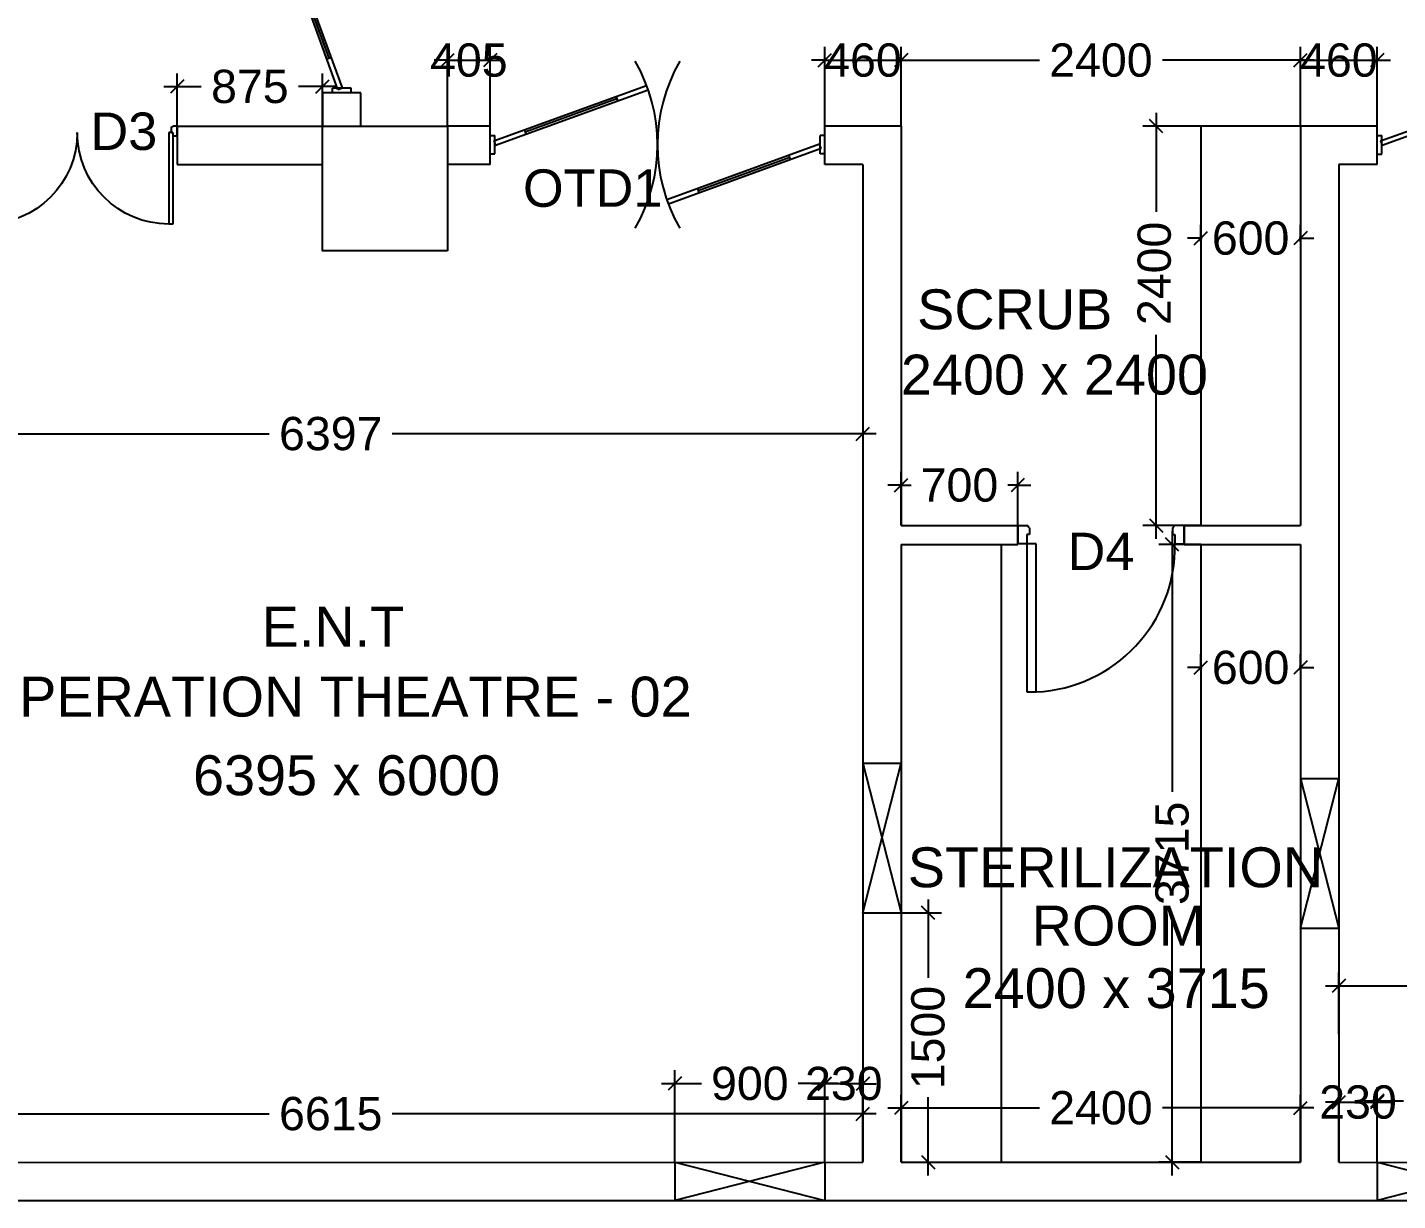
# Model space of a CAD drawing. Extents: x 7897917 to 8423973, y -6487334 to -6173396.
# Drawn here: x 7927140 to 7935375, y -6453268 to -6446215 of the extents above; entities that cross this region are included whole.
import ezdxf
from ezdxf.enums import TextEntityAlignment as Align

# ---------------------------------------------------------------- set-up
doc = ezdxf.new("R2010")
doc.units = 0
doc.header["$LTSCALE"] = 600
doc.header["$MEASUREMENT"] = 0
doc.header["$PDMODE"] = 35
doc.linetypes.add('DASHED', pattern=[0.75, 0.5, -0.25])
doc.layers.get('0').update_dxf_attribs({"linetype": 'CONTINUOUS'})
doc.layers.get('Defpoints').update_dxf_attribs({"linetype": 'CONTINUOUS'})
for name, color, linetype in [('DIMEN', 5, 'CONTINUOUS'), ('DOOR', 32, 'CONTINUOUS'), ('Fire Door', 10, 'CONTINUOUS'), ('joinery', 7, 'CONTINUOUS'), ('LA-column', 3, 'CONTINUOUS'), ('Room Dim', 1, 'CONTINUOUS'), ('TEXT', 6, 'CONTINUOUS'), ('Walls', 7, 'CONTINUOUS'), ('Window', 4, 'CONTINUOUS'), ('Working Dim', 5, 'CONTINUOUS')]:
    doc.layers.add(name, color=color, linetype=linetype)
doc.styles.add('ari', font='arial.ttf')
doc.styles.add('ARIAL', font='arial.ttf')
doc.dimstyles.new('int. dim', dxfattribs={"dimtxt": 450, "dimasz": 80, "dimexe": 80, "dimexo": 0, "dimgap": 70, "dimtad": 0, "dimdec": 0, "dimzin": 12, "dimdsep": 46, "dimtxsty": 'ari', "dimblk": 'OBLIQUE', "dimcen": 2, "dimdle": 80, "dimclrd": 256, "dimclre": 256, "dimclrt": 6, "dimadec": 0, "dimazin": 0, "dimtfac": 1, "dimtdec": 0, "dimtix": 1, "dimtmove": 2, "dimatfit": 3, "dimfxl": 1, "dimtolj": 1, "dimtzin": 0, "dimlwd": -1, "dimlwe": -1, "dimarcsym": 0})

# ---------------------------------------------------------------- blocks, each defined once
blk = doc.blocks.new('A$C15456D16')
at = {"layer": 'Fire Door'}
for p, q in [((978.6, 22.6), (65.1, 355.1)), ((978.6, 22.6), (65.1, 355.1)), ((978.7, 22.6), (65.1, 355.1)), ((969.1, -3.6), (55.6, 329)), ((969.1, -3.6), (55.6, 329)), ((969.2, -3.6), (55.6, 329)), ((247.8, 288.6), (238.3, 262.5)), ((247.8, 288.6), (238.3, 262.5)), ((247.8, 288.6), (238.3, 262.5)), ((791.2, 76), (243, 275.5)), ((791.2, 76), (243, 275.5)), ((791.2, 76), (243, 275.5)), ((795.9, 89.1), (786.4, 63)), ((795.9, 89.1), (786.4, 63)), ((795.9, 89.1), (786.4, 63)), ((-1000, 55.6), (-972.2, 55.6)), ((-1000, -55.6), (-1000, 55.6)), ((-1000, 55.6), (-972.2, 55.6)), ((-1000, -55.6), (-1000, 55.6)), ((-1000, 55.6), (-972.2, 55.6)), ((-1000, -55.6), (-1000, 55.6)), ((-978.6, -22.6), (-969.1, 3.6)), ((-978.6, -22.6), (-969.1, 3.6)), ((-978.6, -22.6), (-969.1, 3.6)), ((-972.2, -55.6), (-972.2, 55.6)), ((-972.2, -55.6), (-972.2, 55.6)), ((-972.2, -55.6), (-972.2, 55.6)), ((-969.1, 3.6), (-55.6, -329)), ((-969.1, 3.6), (-55.6, -329)), ((-969.1, 3.6), (-55.5, -329)), ((978.6, 22.6), (969.1, -3.6)), ((978.6, 22.6), (969.1, -3.6)), ((978.7, 22.6), (969.2, -3.6)), ((1000, 55.6), (972.2, 55.6)), ((972.2, -55.6), (972.2, 55.6)), ((1000, 55.6), (972.2, 55.6)), ((972.2, -55.6), (972.2, 55.6)), ((1000, 55.6), (972.2, 55.6)), ((972.2, -55.6), (972.2, 55.6)), ((1000, -55.6), (1000, 55.6)), ((1000, -55.6), (1000, 55.6)), ((1000, -55.6), (1000, 55.6)), ((-1000, -55.6), (-972.2, -55.6)), ((-1000, -55.6), (-972.2, -55.6)), ((-1000, -55.6), (-972.2, -55.6)), ((-978.6, -22.6), (-65.1, -355.1)), ((-978.6, -22.6), (-65.1, -355.1)), ((-978.6, -22.6), (-65, -355.1)), ((-795.9, -89.1), (-786.4, -63)), ((-795.9, -89.1), (-786.4, -63)), ((-795.9, -89.1), (-786.4, -63)), ((-791.2, -76), (-243, -275.5)), ((-791.2, -76), (-243, -275.5)), ((-791.2, -76), (-243, -275.5)), ((1000, -55.6), (972.2, -55.6)), ((1000, -55.6), (972.2, -55.6)), ((1000, -55.6), (972.2, -55.6)), ((-238.3, -262.5), (-247.8, -288.6)), ((-238.3, -262.5), (-247.8, -288.6)), ((-238.3, -262.5), (-247.8, -288.6))]:
    blk.add_line(p, q, dxfattribs=at)
at = {"layer": 'Fire Door', "extrusion": (0, 0, -1)}
for centre, major_axis, start_param, end_param in [((-1000, 0), (-1000, 0.1), 2.617886, 3.665084), ((-1000, 0), (-1000, 0.1), 2.617886, 3.665084), ((-1000, 0), (-1000, 0.1), 2.617886, 3.665084), ((1000, 0), (1000, 0.1), 2.618102, 3.665299), ((1000, 0), (1000, 0.1), 2.618102, 3.665299), ((1000, 0), (1000, 0.1), 2.618102, 3.665299)]:
    blk.add_ellipse(centre, major_axis=major_axis, ratio=1, start_param=start_param, end_param=end_param, dxfattribs=at)
blk = doc.blocks.new('Z$W@#5624')
at = {"layer": 'DOOR'}
for p, q in [((19.2, 469.7), (840.4, 768.6)), ((27.7, 446.2), (848.9, 745.1)), ((187.7, 517.8), (680.4, 697.1)), ((676.2, 708.8), (684.7, 685.4)), ((183.4, 529.5), (192, 506)), ((0, 399.5), (0, 499.4)), ((0, 499.4), (25, 499.4)), ((19.2, 469.7), (27.7, 446.2)), ((25, 399.5), (25, 499.4)), ((1770, 452.6), (948.8, 153.7)), ((1778.6, 429.2), (1770, 452.6)), ((1797.8, 499.4), (1772.8, 499.4)), ((1772.8, 399.5), (1772.8, 499.4)), ((1797.8, 399.5), (1797.8, 499.4)), ((0, 399.5), (25, 399.5)), ((1778.6, 429.2), (957.4, 130.3)), ((1610.1, 381.1), (1117.3, 201.8)), ((1614.3, 369.4), (1605.8, 392.9)), ((1797.8, 399.5), (1772.8, 399.5)), ((1113.1, 213.5), (1121.6, 190.1))]:
    blk.add_line(p, q, dxfattribs=at)
at = {"layer": 'DOOR', "color": 145}
for centre, start_param, end_param in [((0, 449.4), 2.617994, 3.665191), ((1797.8, 449.4), -0.523599, 0.523599)]:
    blk.add_ellipse(centre, major_axis=(-898.9, 0), ratio=1, start_param=start_param, end_param=end_param, dxfattribs=at)
blk = doc.blocks.new('Z$W@#1275')
at = {"layer": 'DOOR'}
for p, q in [((73, 1500), (0, 1500)), ((0, 1500), (0, 1467)), ((0, 1467), (2, 1467)), ((11, 1456), (11, 1458)), ((11, 1456), (47, 1456)), ((47, 1467), (736, 1467)), ((47, 1467), (47, 1439)), ((47, 1456), (47, 1467)), ((47, 1467), (73, 1467)), ((73, 1467), (73, 1500)), ((736, 1467), (736, 1439)), ((47, 1439), (736, 1439)), ((0, 33), (2, 33)), ((0, 0), (0, 33)), ((73, 0), (0, 0)), ((11, 44), (11, 42)), ((11, 44), (47, 44)), ((47, 61), (736, 61)), ((47, 33), (47, 61)), ((47, 44), (47, 33)), ((47, 33), (736, 33)), ((47, 33), (73, 33)), ((73, 33), (73, 0)), ((736, 33), (736, 61))]:
    blk.add_line(p, q, dxfattribs=at)
for centre, start, end in [((11, 1467), 180, 270), ((11, 33), 90, 180)]:
    blk.add_arc(centre, 9.13, start, end, dxfattribs=at)
at = {"layer": 'DOOR', "color": 145}
for centre, start, end in [((47, 1439), 270, 0), ((47, 61), 0, 90)]:
    blk.add_arc(centre, 689, start, end, dxfattribs=at)
blk = doc.blocks.new('_Oblique')
at = {"color": 0, "linetype": 'ByBlock', "lineweight": -2}
blk.add_line((-0.5, -0.5), (0.5, 0.5), dxfattribs=at)
blk = doc.blocks.new('*D1521')
at = {"layer": 'Defpoints', "color": 0, "transparency": 16777216}
for p in [(7928039.2, -6446571.1), (7928039.2, -6446808.8, 2.3), (7928914, -6446808.8)]:
    blk.add_point(p, dxfattribs=at)
at = {"layer": 'Working Dim', "transparency": 16777216}
for p, q in [((7928039.2, -6446808.8), (7928039.2, -6446491.1)), ((7928914, -6446808.8), (7928914, -6446491.1)), ((7927959.2, -6446571.1), (7928184.7, -6446571.1)), ((7928994, -6446571.1), (7928768.4, -6446571.1))]:
    blk.add_line(p, q, dxfattribs=at)
at = {"layer": 'Working Dim', "transparency": 16777216, "xscale": 80, "yscale": 80, "zscale": 80, "rotation": 180}
blk.add_blockref('_Oblique', (7928039.2, -6446571.1), dxfattribs=at)
at = {"layer": 'Working Dim', "transparency": 16777216, "xscale": 80, "yscale": 80, "zscale": 80}
blk.add_blockref('_Oblique', (7928914, -6446571.1), dxfattribs=at)
at = {"layer": 'Working Dim', "color": 6, "transparency": 16777216, "insert": (7928476.6, -6446571.1), "char_height": 200, "attachment_point": 5, "style": 'ari'}
blk.add_mtext('\\A1;875', dxfattribs=at)
blk = doc.blocks.new('*D1522')
at = {"layer": 'Defpoints', "color": 0, "transparency": 16777216}
for p in [(7925764, -6452341, -3.4), (7932161.5, -6452341, 8), (7925764, -6452746.6)]:
    blk.add_point(p, dxfattribs=at)
at = {"layer": 'Working Dim', "transparency": 16777216}
for p, q in [((7925764, -6452341), (7925764, -6452826.6)), ((7932161.5, -6452341), (7932161.5, -6452826.6)), ((7925684, -6452746.6), (7928592.8, -6452746.6)), ((7932241.5, -6452746.6), (7929332.7, -6452746.6))]:
    blk.add_line(p, q, dxfattribs=at)
at = {"layer": 'Working Dim', "transparency": 16777216, "xscale": 80, "yscale": 80, "zscale": 80, "rotation": 180}
blk.add_blockref('_Oblique', (7925764, -6452746.6), dxfattribs=at)
at = {"layer": 'Working Dim', "transparency": 16777216, "xscale": 80, "yscale": 80, "zscale": 80}
blk.add_blockref('_Oblique', (7932161.5, -6452746.6), dxfattribs=at)
at = {"layer": 'Working Dim', "color": 6, "transparency": 16777216, "insert": (7928962.8, -6452746.6), "char_height": 200, "attachment_point": 5, "style": 'ari'}
blk.add_mtext('\\A1;6615', dxfattribs=at)
blk = doc.blocks.new('*D1524')
at = {"layer": 'Defpoints', "color": 0, "transparency": 16777216}
for p in [(7935021.4, -6451976.3), (7935021.4, -6452267.8, 4.8), (7941321, -6452268.1, 7.7)]:
    blk.add_point(p, dxfattribs=at)
at = {"layer": 'Working Dim', "transparency": 16777216}
for p, q in [((7935021.4, -6452267.8), (7935021.4, -6451896.3)), ((7941321, -6452268.1), (7941321, -6451896.3)), ((7934941.4, -6451976.3), (7937802.4, -6451976.3)), ((7941401, -6451976.3), (7938540, -6451976.3))]:
    blk.add_line(p, q, dxfattribs=at)
at = {"layer": 'Working Dim', "transparency": 16777216, "xscale": 80, "yscale": 80, "zscale": 80, "rotation": 180}
blk.add_blockref('_Oblique', (7935021.4, -6451976.3), dxfattribs=at)
at = {"layer": 'Working Dim', "transparency": 16777216, "xscale": 80, "yscale": 80, "zscale": 80}
blk.add_blockref('_Oblique', (7941321, -6451976.3), dxfattribs=at)
at = {"layer": 'Working Dim', "color": 6, "transparency": 16777216, "insert": (7938171.2, -6451976.3), "char_height": 200, "attachment_point": 5, "style": 'ari'}
blk.add_mtext('\\A1;6300', dxfattribs=at)
blk = doc.blocks.new('*D1526')
at = {"layer": 'Defpoints', "color": 0, "transparency": 16777216}
for p in [(7934791.4, -6452711.6), (7932391.5, -6453038.1, 7.7), (7934791.4, -6453038.2, 4.8)]:
    blk.add_point(p, dxfattribs=at)
at = {"layer": 'Working Dim', "transparency": 16777216}
for p, q in [((7932391.5, -6453038.1), (7932391.5, -6452631.6)), ((7934791.4, -6453038.2), (7934791.4, -6452631.6)), ((7932311.5, -6452711.6), (7933221.5, -6452711.6)), ((7934871.4, -6452711.6), (7933961.5, -6452711.6))]:
    blk.add_line(p, q, dxfattribs=at)
at = {"layer": 'Working Dim', "transparency": 16777216, "xscale": 80, "yscale": 80, "zscale": 80, "rotation": 180}
blk.add_blockref('_Oblique', (7932391.5, -6452711.6), dxfattribs=at)
at = {"layer": 'Working Dim', "transparency": 16777216, "xscale": 80, "yscale": 80, "zscale": 80}
blk.add_blockref('_Oblique', (7934791.4, -6452711.6), dxfattribs=at)
at = {"layer": 'Working Dim', "color": 6, "transparency": 16777216, "insert": (7933591.5, -6452711.6), "char_height": 200, "attachment_point": 5, "style": 'ari'}
blk.add_mtext('\\A1;2400', dxfattribs=at)
blk = doc.blocks.new('*D1527')
at = {"layer": 'Defpoints', "color": 0, "transparency": 16777216}
for p in [(7934191.4, -6446808.9, -1.7), (7933923.7, -6449208.9), (7934191.4, -6449208.9, 1.1)]:
    blk.add_point(p, dxfattribs=at)
at = {"layer": 'Working Dim', "transparency": 16777216}
for p, q in [((7933923.7, -6446728.9), (7933923.7, -6447323.8)), ((7934191.4, -6446808.9), (7933843.7, -6446808.9)), ((7933923.7, -6449288.9), (7933923.7, -6448063.8)), ((7934191.4, -6449208.9), (7933843.7, -6449208.9))]:
    blk.add_line(p, q, dxfattribs=at)
at = {"layer": 'Working Dim', "transparency": 16777216, "xscale": 80, "yscale": 80, "zscale": 80}
for p, rotation in [((7933923.7, -6446808.9), 90), ((7933923.7, -6449208.9), 270)]:
    blk.add_blockref('_Oblique', p, dxfattribs=dict(at, rotation=rotation))
at = {"layer": 'Working Dim', "color": 6, "transparency": 16777216, "insert": (7933913.1, -6447693.8), "char_height": 200, "attachment_point": 5, "rotation": 90, "style": 'ari'}
blk.add_mtext('\\A1;2400', dxfattribs=at)
blk = doc.blocks.new('*D1528')
at = {"layer": 'Defpoints', "color": 0, "transparency": 16777216}
for p in [(7934191.4, -6449322.9, 1.2), (7934020, -6453038.2), (7934191.4, -6453038.2, 4.8)]:
    blk.add_point(p, dxfattribs=at)
at = {"layer": 'Working Dim', "transparency": 16777216}
for p, q in [((7934020, -6449242.9), (7934020, -6450811.2)), ((7934191.4, -6449322.9), (7933940, -6449322.9)), ((7934020, -6453118.2), (7934020, -6451549.9)), ((7934191.4, -6453038.2), (7933940, -6453038.2))]:
    blk.add_line(p, q, dxfattribs=at)
at = {"layer": 'Working Dim', "transparency": 16777216, "xscale": 80, "yscale": 80, "zscale": 80}
for p, rotation in [((7934020, -6449322.9), 90), ((7934020, -6453038.2), 270)]:
    blk.add_blockref('_Oblique', p, dxfattribs=dict(at, rotation=rotation))
at = {"layer": 'Working Dim', "color": 6, "transparency": 16777216, "insert": (7934020, -6451180.5), "char_height": 200, "attachment_point": 5, "rotation": 90, "style": 'ari'}
blk.add_mtext('\\A1;3715', dxfattribs=at)
blk = doc.blocks.new('1000')
at = {"layer": 'DOOR'}
for p, q in [((0, -100), (0, 0)), ((0, 0), (49.7, 0)), ((49.7, 0), (49.7, -2.2)), ((63.2, -49.5), (49.7, -49.5)), ((49.7, -49.5), (49.7, -100)), ((63.2, -13.5), (61, -13.5)), ((63.2, -13.5), (63.2, -49.5)), ((836.8, -13.5), (836.8, -49.5)), ((836.8, -13.5), (839, -13.5)), ((836.8, -49.5), (850.3, -49.5)), ((850.3, 0), (850.3, -2.2)), ((900, 0), (850.3, 0)), ((850.3, -49.5), (850.3, -100)), ((900, -100), (900, 0)), ((49.7, -100), (0, -100)), ((49.7, -100), (49.7, -900.6)), ((100.2, -100), (49.7, -100)), ((100.2, -900.6), (100.2, -100)), ((850.3, -100), (900, -100)), ((49.7, -900.6), (100.2, -900.6))]:
    blk.add_line(p, q, dxfattribs=at)
for centre, major_axis, start_param, end_param in [((49.7, -13.5), (-7.95, 7.95), 3.926991, 5.497787), ((850.3, -13.5), (7.95, 7.95), 0.785398, 2.356194)]:
    blk.add_ellipse(centre, major_axis=major_axis, ratio=1, start_param=start_param, end_param=end_param, dxfattribs=at)
at = {"layer": 'DOOR', "color": 145}
blk.add_ellipse((64.3, -115.3), major_axis=(-519.7, 589.8), ratio=1, start_param=2.464943, end_param=4.009476, dxfattribs=at)
blk = doc.blocks.new('A$C6C0004E6')
at = {"layer": 'DOOR', "color": 161, "linetype": 'Continuous'}
for p, q in [((-900, 0), (-900, 230)), ((0, 0), (0, 230))]:
    blk.add_line(p, q, dxfattribs=at)
at = {"layer": 'DOOR', "color": 161, "linetype": 'DASHED', "ltscale": 500}
for p, q in [((-900, 0), (0, 230)), ((0, 0), (-900, 230))]:
    blk.add_line(p, q, dxfattribs=at)
blk = doc.blocks.new('*D1611')
at = {"layer": 'Defpoints', "color": 0, "transparency": 16777216}
for p in [(7935251.9, -6452677), (7935021.4, -6453038.2, 4.8), (7935251.9, -6453038.2, 0)]:
    blk.add_point(p, dxfattribs=at)
at = {"layer": 'Working Dim', "transparency": 16777216}
for p, q in [((7935021.4, -6453038.2), (7935021.4, -6452597)), ((7935251.9, -6453038.2), (7935251.9, -6452597)), ((7935021.4, -6452677), (7934941.4, -6452677)), ((7935021.4, -6452677), (7935251.9, -6452677)), ((7935251.9, -6452677), (7935331.9, -6452677))]:
    blk.add_line(p, q, dxfattribs=at)
at = {"layer": 'Working Dim', "transparency": 16777216, "xscale": 80, "yscale": 80, "zscale": 80}
blk.add_blockref('_Oblique', (7935021.4, -6452677), dxfattribs=at)
at = {"layer": 'Working Dim', "transparency": 16777216, "xscale": 80, "yscale": 80, "zscale": 80, "rotation": 180}
blk.add_blockref('_Oblique', (7935251.9, -6452677), dxfattribs=at)
at = {"layer": 'Working Dim', "color": 6, "transparency": 16777216, "insert": (7935136.7, -6452677), "char_height": 200, "attachment_point": 5, "style": 'ari'}
blk.add_mtext('\\A1;230', dxfattribs=at)
blk = doc.blocks.new('*D1612')
at = {"layer": 'Defpoints', "color": 0, "transparency": 16777216}
for p in [(7931931.5, -6452565.5), (7931931.5, -6453038.1, 0), (7932161.5, -6453038.1, 7.7)]:
    blk.add_point(p, dxfattribs=at)
at = {"layer": 'Working Dim', "transparency": 16777216}
for p, q in [((7931931.5, -6453038.1), (7931931.5, -6452485.5)), ((7932161.5, -6453038.1), (7932161.5, -6452485.5)), ((7931931.5, -6452565.5), (7931851.5, -6452565.5)), ((7932161.5, -6452565.5), (7931931.5, -6452565.5)), ((7932161.5, -6452565.5), (7932241.5, -6452565.5))]:
    blk.add_line(p, q, dxfattribs=at)
at = {"layer": 'Working Dim', "transparency": 16777216, "xscale": 80, "yscale": 80, "zscale": 80}
blk.add_blockref('_Oblique', (7931931.5, -6452565.5), dxfattribs=at)
at = {"layer": 'Working Dim', "transparency": 16777216, "xscale": 80, "yscale": 80, "zscale": 80, "rotation": 180}
blk.add_blockref('_Oblique', (7932161.5, -6452565.5), dxfattribs=at)
at = {"layer": 'Working Dim', "color": 6, "transparency": 16777216, "insert": (7932046.5, -6452565.5), "char_height": 200, "attachment_point": 5, "style": 'ari'}
blk.add_mtext('\\A1;230', dxfattribs=at)
blk = doc.blocks.new('*D1613')
at = {"layer": 'Defpoints', "color": 0, "transparency": 16777216}
for p in [(7936151.4, -6452669), (7935251.4, -6453038.1, 0), (7936151.4, -6453038.1, 0)]:
    blk.add_point(p, dxfattribs=at)
at = {"layer": 'Working Dim', "transparency": 16777216}
for p, q in [((7935251.4, -6453038.1), (7935251.4, -6452589)), ((7936151.4, -6453038.1), (7936151.4, -6452589)), ((7935171.4, -6452669), (7935410.8, -6452669)), ((7936231.4, -6452669), (7935992, -6452669))]:
    blk.add_line(p, q, dxfattribs=at)
at = {"layer": 'Working Dim', "transparency": 16777216, "xscale": 80, "yscale": 80, "zscale": 80, "rotation": 180}
blk.add_blockref('_Oblique', (7935251.4, -6452669), dxfattribs=at)
at = {"layer": 'Working Dim', "transparency": 16777216, "xscale": 80, "yscale": 80, "zscale": 80}
blk.add_blockref('_Oblique', (7936151.4, -6452669), dxfattribs=at)
at = {"layer": 'Working Dim', "color": 6, "transparency": 16777216, "insert": (7935701.4, -6452669), "char_height": 200, "attachment_point": 5, "style": 'ari'}
blk.add_mtext('\\A1;900', dxfattribs=at)
blk = doc.blocks.new('*D1614')
at = {"layer": 'Defpoints', "color": 0, "transparency": 16777216}
for p in [(7931031.5, -6452564.9), (7931031.5, -6453038.1, 0), (7931931.5, -6453038.1)]:
    blk.add_point(p, dxfattribs=at)
at = {"layer": 'Working Dim', "transparency": 16777216}
for p, q in [((7931031.5, -6453038.1), (7931031.5, -6452484.9)), ((7931931.5, -6453038.1), (7931931.5, -6452484.9)), ((7930951.5, -6452564.9), (7931190.9, -6452564.9)), ((7932011.5, -6452564.9), (7931772.1, -6452564.9))]:
    blk.add_line(p, q, dxfattribs=at)
at = {"layer": 'Working Dim', "transparency": 16777216, "xscale": 80, "yscale": 80, "zscale": 80, "rotation": 180}
blk.add_blockref('_Oblique', (7931031.5, -6452564.9), dxfattribs=at)
at = {"layer": 'Working Dim', "transparency": 16777216, "xscale": 80, "yscale": 80, "zscale": 80}
blk.add_blockref('_Oblique', (7931931.5, -6452564.9), dxfattribs=at)
at = {"layer": 'Working Dim', "color": 6, "transparency": 16777216, "insert": (7931481.5, -6452564.9), "char_height": 200, "attachment_point": 5, "style": 'ari'}
blk.add_mtext('\\A1;900', dxfattribs=at)
blk = doc.blocks.new('*D1615')
at = {"layer": 'Defpoints', "color": 0, "transparency": 16777216}
for p in [(7934191.4, -6447482.6), (7934191.4, -6447503.8, -0.9), (7934791.4, -6447503.8, -0.9)]:
    blk.add_point(p, dxfattribs=at)
at = {"layer": 'Working Dim', "transparency": 16777216}
for p, q in [((7934191.4, -6447503.8), (7934191.4, -6447402.6)), ((7934791.4, -6447503.8), (7934791.4, -6447402.6)), ((7934191.4, -6447482.6), (7934111.4, -6447482.6)), ((7934191.4, -6447482.6), (7934200.3, -6447482.6)), ((7934791.4, -6447482.6), (7934782.6, -6447482.6)), ((7934791.4, -6447482.6), (7934871.4, -6447482.6))]:
    blk.add_line(p, q, dxfattribs=at)
at = {"layer": 'Working Dim', "transparency": 16777216, "xscale": 80, "yscale": 80, "zscale": 80}
blk.add_blockref('_Oblique', (7934191.4, -6447482.6), dxfattribs=at)
at = {"layer": 'Working Dim', "transparency": 16777216, "xscale": 80, "yscale": 80, "zscale": 80, "rotation": 180}
blk.add_blockref('_Oblique', (7934791.4, -6447482.6), dxfattribs=at)
at = {"layer": 'Working Dim', "color": 6, "transparency": 16777216, "insert": (7934491.4, -6447482.6), "char_height": 200, "attachment_point": 5, "style": 'ari'}
blk.add_mtext('\\A1;600', dxfattribs=at)
blk = doc.blocks.new('*D1616')
at = {"layer": 'Defpoints', "color": 0, "transparency": 16777216}
for p in [(7929921.5, -6446412.6), (7929663.9, -6446808.9, 2.4), (7929921.5, -6446808.9, 1.4)]:
    blk.add_point(p, dxfattribs=at)
at = {"layer": 'Working Dim', "transparency": 16777216}
for p, q in [((7929663.9, -6446808.9), (7929663.9, -6446332.6)), ((7929921.5, -6446808.9), (7929921.5, -6446332.6)), ((7929663.9, -6446412.6), (7929583.9, -6446412.6)), ((7929663.9, -6446412.6), (7929921.5, -6446412.6)), ((7929921.5, -6446412.6), (7930001.5, -6446412.6))]:
    blk.add_line(p, q, dxfattribs=at)
at = {"layer": 'Working Dim', "transparency": 16777216, "xscale": 80, "yscale": 80, "zscale": 80}
blk.add_blockref('_Oblique', (7929663.9, -6446412.6), dxfattribs=at)
at = {"layer": 'Working Dim', "transparency": 16777216, "xscale": 80, "yscale": 80, "zscale": 80, "rotation": 180}
blk.add_blockref('_Oblique', (7929921.5, -6446412.6), dxfattribs=at)
at = {"layer": 'Working Dim', "color": 6, "transparency": 16777216, "insert": (7929792.7, -6446412.6), "char_height": 200, "attachment_point": 5, "style": 'ari'}
blk.add_mtext('\\A1;405', dxfattribs=at)
blk = doc.blocks.new('*D1617')
at = {"layer": 'Defpoints', "color": 0, "transparency": 16777216}
for p in [(7932391.5, -6446412.6), (7931931.5, -6446808.9, 1.4), (7932391.5, -6446808.9, 1.2)]:
    blk.add_point(p, dxfattribs=at)
at = {"layer": 'Working Dim', "transparency": 16777216}
for p, q in [((7931931.5, -6446808.9), (7931931.5, -6446332.6)), ((7932391.5, -6446808.9), (7932391.5, -6446332.6)), ((7931931.5, -6446412.6), (7931851.5, -6446412.6)), ((7931931.5, -6446412.6), (7932391.5, -6446412.6)), ((7932391.5, -6446412.6), (7932471.5, -6446412.6))]:
    blk.add_line(p, q, dxfattribs=at)
at = {"layer": 'Working Dim', "transparency": 16777216, "xscale": 80, "yscale": 80, "zscale": 80}
blk.add_blockref('_Oblique', (7931931.5, -6446412.6), dxfattribs=at)
at = {"layer": 'Working Dim', "transparency": 16777216, "xscale": 80, "yscale": 80, "zscale": 80, "rotation": 180}
blk.add_blockref('_Oblique', (7932391.5, -6446412.6), dxfattribs=at)
at = {"layer": 'Working Dim', "color": 6, "transparency": 16777216, "insert": (7932161.5, -6446412.6), "char_height": 200, "attachment_point": 5, "style": 'ari'}
blk.add_mtext('\\A1;460', dxfattribs=at)
blk = doc.blocks.new('*D1618')
at = {"layer": 'Defpoints', "color": 0, "transparency": 16777216}
for p in [(7933091.3, -6448967.3), (7932391.5, -6449208.9, 3.1), (7933091.3, -6449208.9, 2)]:
    blk.add_point(p, dxfattribs=at)
at = {"layer": 'Working Dim', "transparency": 16777216}
for p, q in [((7932391.5, -6449208.9), (7932391.5, -6448887.3)), ((7933091.3, -6449208.9), (7933091.3, -6448887.3)), ((7932391.5, -6448967.3), (7932311.5, -6448967.3)), ((7932391.5, -6448967.3), (7932451.6, -6448967.3)), ((7933091.3, -6448967.3), (7933031.2, -6448967.3)), ((7933091.3, -6448967.3), (7933171.3, -6448967.3))]:
    blk.add_line(p, q, dxfattribs=at)
at = {"layer": 'Working Dim', "transparency": 16777216, "xscale": 80, "yscale": 80, "zscale": 80}
blk.add_blockref('_Oblique', (7932391.5, -6448967.3), dxfattribs=at)
at = {"layer": 'Working Dim', "transparency": 16777216, "xscale": 80, "yscale": 80, "zscale": 80, "rotation": 180}
blk.add_blockref('_Oblique', (7933091.3, -6448967.3), dxfattribs=at)
at = {"layer": 'Working Dim', "color": 6, "transparency": 16777216, "insert": (7932741.4, -6448967.3), "char_height": 200, "attachment_point": 5, "style": 'ari'}
blk.add_mtext('\\A1;700', dxfattribs=at)
blk = doc.blocks.new('*D1619')
at = {"layer": 'Defpoints', "color": 0, "transparency": 16777216}
for p in [(7934791.4, -6446412.6), (7932391.5, -6446808.9), (7934791.4, -6446808.9, -0.8)]:
    blk.add_point(p, dxfattribs=at)
at = {"layer": 'Working Dim', "transparency": 16777216}
for p, q in [((7932391.5, -6446808.9), (7932391.5, -6446332.6)), ((7934791.4, -6446808.9), (7934791.4, -6446332.6)), ((7932311.5, -6446412.6), (7933221.5, -6446412.6)), ((7934871.4, -6446412.6), (7933961.5, -6446412.6))]:
    blk.add_line(p, q, dxfattribs=at)
at = {"layer": 'Working Dim', "transparency": 16777216, "xscale": 80, "yscale": 80, "zscale": 80, "rotation": 180}
blk.add_blockref('_Oblique', (7932391.5, -6446412.6), dxfattribs=at)
at = {"layer": 'Working Dim', "transparency": 16777216, "xscale": 80, "yscale": 80, "zscale": 80}
blk.add_blockref('_Oblique', (7934791.4, -6446412.6), dxfattribs=at)
at = {"layer": 'Working Dim', "color": 6, "transparency": 16777216, "insert": (7933591.5, -6446412.6), "char_height": 200, "attachment_point": 5, "style": 'ari'}
blk.add_mtext('\\A1;2400', dxfattribs=at)
blk = doc.blocks.new('*D1620')
at = {"layer": 'Defpoints', "color": 0, "transparency": 16777216}
for p in [(7935251.4, -6446412.6), (7934791.4, -6446808.9, -0.8), (7935251.4, -6446808.8, -1.5)]:
    blk.add_point(p, dxfattribs=at)
at = {"layer": 'Working Dim', "transparency": 16777216}
for p, q in [((7934791.4, -6446808.9), (7934791.4, -6446332.6)), ((7935251.4, -6446808.8), (7935251.4, -6446332.6)), ((7934791.4, -6446412.6), (7934711.4, -6446412.6)), ((7934791.4, -6446412.6), (7935251.4, -6446412.6)), ((7935251.4, -6446412.6), (7935331.4, -6446412.6))]:
    blk.add_line(p, q, dxfattribs=at)
at = {"layer": 'Working Dim', "transparency": 16777216, "xscale": 80, "yscale": 80, "zscale": 80}
blk.add_blockref('_Oblique', (7934791.4, -6446412.6), dxfattribs=at)
at = {"layer": 'Working Dim', "transparency": 16777216, "xscale": 80, "yscale": 80, "zscale": 80, "rotation": 180}
blk.add_blockref('_Oblique', (7935251.4, -6446412.6), dxfattribs=at)
at = {"layer": 'Working Dim', "color": 6, "transparency": 16777216, "insert": (7935021.4, -6446412.6), "char_height": 200, "attachment_point": 5, "style": 'ari'}
blk.add_mtext('\\A1;460', dxfattribs=at)
blk = doc.blocks.new('*D1626')
at = {"layer": 'Defpoints', "color": 0, "transparency": 16777216}
for p in [(7934191.4, -6450064), (7934191.4, -6450078.7, 2), (7934791.4, -6450078.7, 2)]:
    blk.add_point(p, dxfattribs=at)
at = {"layer": 'Working Dim', "transparency": 16777216}
for p, q in [((7934191.4, -6450078.7), (7934191.4, -6449984)), ((7934791.4, -6450078.7), (7934791.4, -6449984)), ((7934191.4, -6450064), (7934111.4, -6450064)), ((7934191.4, -6450064), (7934200.3, -6450064)), ((7934791.4, -6450064), (7934782.6, -6450064)), ((7934791.4, -6450064), (7934871.4, -6450064))]:
    blk.add_line(p, q, dxfattribs=at)
at = {"layer": 'Working Dim', "transparency": 16777216, "xscale": 80, "yscale": 80, "zscale": 80}
blk.add_blockref('_Oblique', (7934191.4, -6450064), dxfattribs=at)
at = {"layer": 'Working Dim', "transparency": 16777216, "xscale": 80, "yscale": 80, "zscale": 80, "rotation": 180}
blk.add_blockref('_Oblique', (7934791.4, -6450064), dxfattribs=at)
at = {"layer": 'Working Dim', "color": 6, "transparency": 16777216, "insert": (7934491.4, -6450064), "char_height": 200, "attachment_point": 5, "style": 'ari'}
blk.add_mtext('\\A1;600', dxfattribs=at)
blk = doc.blocks.new('*D2364')
at = {"layer": 'Defpoints', "color": 0, "transparency": 16777216}
for p in [(7932391.5, -6451538, 6.4), (7932552.8, -6451538), (7932391.5, -6453038.1, 7.7)]:
    blk.add_point(p, dxfattribs=at)
at = {"layer": 'Working Dim', "transparency": 16777216}
for p, q in [((7932552.8, -6451458), (7932552.8, -6451929.2)), ((7932391.5, -6451538), (7932632.8, -6451538)), ((7932552.8, -6453118.1), (7932552.8, -6452646.9)), ((7932391.5, -6453038.1), (7932632.8, -6453038.1))]:
    blk.add_line(p, q, dxfattribs=at)
at = {"layer": 'Working Dim', "transparency": 16777216, "xscale": 80, "yscale": 80, "zscale": 80}
for p, rotation in [((7932552.8, -6451538), 90), ((7932552.8, -6453038.1), 270)]:
    blk.add_blockref('_Oblique', p, dxfattribs=dict(at, rotation=rotation))
at = {"layer": 'Working Dim', "color": 6, "transparency": 16777216, "insert": (7932552.8, -6452288.1), "char_height": 200, "attachment_point": 5, "rotation": 90, "style": 'ari'}
blk.add_mtext('\\A1;1500', dxfattribs=at)
blk = doc.blocks.new('*D2365')
at = {"layer": 'Defpoints', "color": 0, "transparency": 16777216}
for p in [(7925764, -6448476.1, 1.6), (7932161.5, -6448476.1, 2.9), (7932161.5, -6448658.2)]:
    blk.add_point(p, dxfattribs=at)
at = {"layer": 'Working Dim', "transparency": 16777216}
for p, q in [((7925764, -6448476.1), (7925764, -6448738.2)), ((7932161.5, -6448476.1), (7932161.5, -6448738.2)), ((7925684, -6448658.2), (7928593.6, -6448658.2)), ((7932241.5, -6448658.2), (7929332, -6448658.2))]:
    blk.add_line(p, q, dxfattribs=at)
at = {"layer": 'Working Dim', "transparency": 16777216, "xscale": 80, "yscale": 80, "zscale": 80, "rotation": 180}
blk.add_blockref('_Oblique', (7925764, -6448658.2), dxfattribs=at)
at = {"layer": 'Working Dim', "transparency": 16777216, "xscale": 80, "yscale": 80, "zscale": 80}
blk.add_blockref('_Oblique', (7932161.5, -6448658.2), dxfattribs=at)
at = {"layer": 'Working Dim', "color": 6, "transparency": 16777216, "insert": (7928962.8, -6448658.2), "char_height": 200, "attachment_point": 5, "style": 'ari'}
blk.add_mtext('\\A1;6397', dxfattribs=at)

msp = doc.modelspace()

# ---------------------------------------------------------------- linework, layer by layer
at = {"layer": 'LA-column', "color": 2, "flags": 128}
msp.add_lwpolyline([(7929663.907, -6447558.752), (7928913.907, -6447558.752), (7928913.907, -6446808.752), (7929663.907, -6446808.752)], close=True, dxfattribs=at)
at = {"layer": 'Walls', "linetype": 'Continuous'}
for p, q in [((7929143.961, -6446608.822), (7928913.952, -6446608.822)), ((7928913.952, -6446608.822), (7928913.952, -6446808.903)), ((7929143.96, -6446808.903), (7929143.961, -6446608.822)), ((7928039.162, -6446808.885, 2.283), (7928039.162, -6447038.912, 2.283)), ((7929663.902, -6446808.903, 0), (7929663.952, -6446808.903)), ((7929921.508, -6446809.176, 1.402), (7929663.907, -6446809.172, 1.154)), ((7929921.508, -6447039.176, 1.402), (7929921.508, -6446809.176, 1.402)), ((7931931.508, -6447038.877, 1.402), (7931931.508, -6446808.877, 1.402)), ((7932391.508, -6446808.914, 2.754), (7931931.508, -6446808.926, 3.438)), ((7932391.508, -6446808.914, 1.159), (7932391.508, -6449208.913, 4.013)), ((7934191.45, -6446808.853, -1.737), (7934191.45, -6449208.913, 1.116)), ((7934791.45, -6446808.853, -0.811), (7934191.45, -6446808.853, -1.737)), ((7935251.45, -6446808.841, -1.494), (7934791.45, -6446808.853, -0.811)), ((7934791.45, -6446808.853, -1.737), (7934791.45, -6449208.913, 1.116)), ((7935251.45, -6447038.914, -1.494), (7935251.45, -6446808.914, -1.494)), ((7929921.508, -6447038.819, 0.248), (7929663.907, -6447038.815, 0)), ((7932161.508, -6447038.877, 3.803), (7931931.508, -6447038.871, 3.438)), ((7932161.508, -6447038.877, 1.402), (7932161.508, -6453038.075, 7.743)), ((7935021.45, -6447038.914, -1.494), (7935021.449, -6453038.181, 4.846)), ((7935251.45, -6447038.826, -1.494), (7935021.45, -6447038.914, 1.917)), ((7932391.508, -6449208.913, 3.141), (7933091.287, -6449208.913, 2.02)), ((7933091.287, -6449208.913, 2.02), (7933091.287, -6449323.913, 2.02)), ((7934091.671, -6449208.913, 2.02), (7934791.45, -6449208.913, 3.141)), ((7934091.671, -6449208.913, 2.02), (7934091.671, -6449323.913, 2.02)), ((7932391.508, -6449323.913, 4.134), (7932391.508, -6453038.075, 7.743)), ((7932391.508, -6449323.913, 3.141), (7933091.287, -6449323.913, 2.02)), ((7932991.508, -6449323.913, 2.98), (7932991.508, -6453038.075, 7.743)), ((7934091.671, -6449323.913, 2.02), (7934791.45, -6449323.913, 3.141)), ((7934191.45, -6449323.913, 1.238), (7934191.449, -6453038.173, 4.846)), ((7934791.45, -6449323.913, 1.238), (7934791.449, -6453038.173, 4.846))]:
    msp.add_line(p, q, dxfattribs=at)
at = {"layer": 'Walls'}
msp.add_line((7925534.043, -6453268.419), (7941321.951, -6453267.709), dxfattribs=at)
at = {"layer": 'Walls', "elevation": 7.743}
for points in [[(7928039.162, -6446808.86), (7928913.952, -6446808.903)], [(7928039.162, -6447038.86), (7928913.941, -6447038.903)], [(7925764.043, -6453038.405), (7932161.508, -6453038.069)], [(7932391.508, -6453038.081), (7934791.449, -6453038.173)], [(7935021.449, -6453038.181), (7941321.951, -6453038.417)]]:
    msp.add_lwpolyline(points, dxfattribs=at)

# ---------------------------------------------------------------- block references
at = {"layer": 'DIMEN', "xscale": -0.8000117540359497, "yscale": 0.8000117540359497, "zscale": 0.8000117540359497, "rotation": 90}
msp.add_blockref('Z$W@#1275', (7928039.162, -6446808.885, 2.283), dxfattribs=at)
at = {"layer": 'DOOR', "linetype": 'Continuous', "xscale": 1.118059320375323, "yscale": 1.118059320375323, "zscale": 1.118059320375323}
for p in [(7929921.508, -6447422.686, 0.248), (7935251.45, -6447422.781, -1.494)]:
    msp.add_blockref('Z$W@#5624', p, dxfattribs=at)
at = {"layer": 'DOOR', "linetype": 'Continuous', "xscale": 1.111537974327832, "yscale": 1.111537974327832, "zscale": 1.111537974327832, "rotation": 1.324974561192673e-05}
msp.add_blockref('1000', (7933091.287, -6449208.913, 2.02), dxfattribs=at)
at = {"layer": 'Fire Door', "color": 3, "lineweight": 0, "xscale": -1, "rotation": 90}
msp.add_blockref('A$C15456D16', (7929028.959, -6445608.775), dxfattribs=at)
at = {"layer": 'Window', "linetype": 'Continuous'}
for p, rotation in [((7932161.508, -6451538.039, 6.376), 270), ((7934791.449, -6451631.042, 3.359), 270), ((7935251.449, -6453038.081, -0.048), 180)]:
    msp.add_blockref('A$C6C0004E6', p, dxfattribs=dict(at, rotation=rotation))
at = {"layer": 'Window', "linetype": 'Continuous', "xscale": -1, "rotation": 180}
msp.add_blockref('A$C6C0004E6', (7931931.508, -6453038.081, -0.048), dxfattribs=at)

# ---------------------------------------------------------------- texts
at = {"layer": 'joinery', "style": 'ari'}
msp.add_text('D3', height=225, dxfattribs=at).set_placement((7927719.315, -6446951.738, 2.283), align=Align.CENTER)
for s, p in [('OTD1', (7930118.043, -6447293.514, -21.796)), ('D4', (7933391.21, -6449477.992, 7.156))]:
    msp.add_text(s, height=225, dxfattribs=at).set_placement(p)
at = {"layer": 'Room Dim', "style": 'ARIAL'}
for s, p in [('2400 x 2400', (7933312.451, -6448422.384)), ('6395 x 6000', (7929057.875, -6450831.115)), ('2400 x 3715', (7933683.46, -6452110.956))]:
    msp.add_text(s, height=240, dxfattribs=at).set_placement(p, align=Align.CENTER)
at = {"layer": 'TEXT', "color": 7, "style": 'ARIAL'}
for s, p in [('SCRUB', (7933073.85, -6448029.797)), ('E.N.T', (7928975.989, -6449937.632)), ('OPERATION THEATRE - 02', (7928980.573, -6450358.565)), ('STERILIZATION', (7933678.832, -6451384.503)), ('ROOM', (7933696.84, -6451735.068))]:
    msp.add_text(s, height=240, dxfattribs=at).set_placement(p, align=Align.CENTER)

# ---------------------------------------------------------------- dimensions: what is measured, and where the dimension line sits
at = {"layer": 'Working Dim'}
dim = msp.add_linear_dim(base=(7929921.508, -6446412.554), p1=(7929663.907, -6446808.859, 2.427), p2=(7929921.508, -6446808.857, 1.402), angle=180, text='405', dimstyle='int. dim', override={"dimtxt": 200, "dimarcsym": 1}, dxfattribs=at)
dim.commit()
dim.dimension.update_dxf_attribs({"geometry": '*D1616', "text_midpoint": (7929792.708, -6446412.554)})
for base, p1, p2, angle, override, picture, middle in [((7932391.508, -6446412.554), (7931931.508, -6446808.877, 1.402), (7932391.508, -6446808.877, 1.159), 180, {"dimtxt": 200, "dimarcsym": 1}, '*D1617', (7932161.508, -6446412.554)), ((7934791.45, -6446412.554), (7932391.508, -6446808.877), (7934791.45, -6446808.853, -0.811), 180, {"dimtxt": 200, "dimarcsym": 1}, '*D1619', (7933591.479, -6446412.554)), ((7935251.45, -6446412.554), (7934791.45, -6446808.853, -0.811), (7935251.45, -6446808.841, -1.494), 180, {"dimtxt": 200, "dimarcsym": 1}, '*D1620', (7935021.45, -6446412.554)), ((7934191.45, -6447482.608), (7934791.45, -6447503.818, -0.911), (7934191.45, -6447503.818, -0.911), 180, {"dimtxt": 200, "dimarcsym": 1}, '*D1615', (7934491.45, -6447482.608)), ((7933091.287, -6448967.267), (7932391.508, -6449208.913, 3.141), (7933091.287, -6449208.913, 2.02), 180, {"dimtxt": 200, "dimarcsym": 1}, '*D1618', (7932741.398, -6448967.267)), ((7934020.015, -6453038.173), (7934191.45, -6449322.913, 1.238), (7934191.449, -6453038.173, 4.846), 90, {"dimtxt": 200}, '*D1528', (7934020.015, -6451180.543)), ((7934191.45, -6450063.98), (7934791.45, -6450078.655, 1.971), (7934191.45, -6450078.655, 1.971), 180, {"dimtxt": 200, "dimarcsym": 1}, '*D1626', (7934491.45, -6450063.98)), ((7932552.806, -6451538.039), (7932391.508, -6453038.075, 7.743), (7932391.508, -6451538.039, 6.376), 90, {"dimtxt": 200, "dimarcsym": 1}, '*D2364', (7932552.806, -6452288.057)), ((7931031.508, -6452564.864), (7931931.508, -6453038.069), (7931031.508, -6453038.128, -0.048), 180, {"dimtxt": 200, "dimarcsym": 1}, '*D1614', (7931481.508, -6452564.864)), ((7931931.508, -6452565.476), (7932161.508, -6453038.069, 7.743), (7931931.508, -6453038.069, -0.048), 180, {"dimtxt": 200, "dimarcsym": 1}, '*D1612', (7932046.508, -6452565.476)), ((7935251.875, -6452676.956), (7935021.449, -6453038.181, 4.846), (7935251.875, -6453038.19, -0.048), 180, {"dimtxt": 200, "dimarcsym": 1}, '*D1611', (7935136.662, -6452676.956)), ((7936151.449, -6452669.031), (7935251.449, -6453038.081, -0.048), (7936151.449, -6453038.081, -0.048), 180, {"dimtxt": 200, "dimarcsym": 1}, '*D1613', (7935701.449, -6452669.031))]:
    dim = msp.add_linear_dim(base=base, p1=p1, p2=p2, angle=angle, dimstyle='int. dim', override=override, dxfattribs=at)
    dim.commit()
    dim.dimension.update_dxf_attribs({"geometry": picture, "text_midpoint": middle})
for base, p1, p2, override, picture, middle in [((7928039.162, -6446571.12), (7928913.952, -6446808.752), (7928039.162, -6446808.752, 2.283), {"dimtxt": 200, "dimarcsym": 1}, '*D1521', (7928476.557, -6446571.12)), ((7932161.508, -6448658.153), (7925764.043, -6448476.086, 1.601), (7932161.508, -6448476.085, 2.921), {"dimtxt": 200, "dimarcsym": 1}, '*D2365', (7928962.775, -6448658.153)), ((7935021.449, -6451976.337), (7941320.951, -6452268.115, 7.743), (7935021.449, -6452267.779, 4.846), {"dimtxt": 200}, '*D1524', (7938171.2, -6451976.337)), ((7934791.449, -6452711.641), (7932391.508, -6453038.081, 7.743), (7934791.449, -6453038.173, 4.846), {"dimtxt": 200}, '*D1526', (7933591.479, -6452711.641))]:
    dim = msp.add_linear_dim(base=base, p1=p1, p2=p2, dimstyle='int. dim', override=override, dxfattribs=at)
    dim.commit()
    dim.dimension.update_dxf_attribs({"geometry": picture, "text_midpoint": middle})
dim = msp.add_linear_dim(base=(7933923.659, -6449208.913), p1=(7934191.45, -6446808.853, -1.737), p2=(7934191.45, -6449208.913, 1.116), angle=90, dimstyle='int. dim', override={"dimtxt": 200}, dxfattribs=at)
dim.commit()
dim.dimension.update_dxf_attribs({"geometry": '*D1527', "text_midpoint": (7933913.081, -6447693.813), "dimtype": 160})
dim = msp.add_linear_dim(base=(7925764.043, -6452746.639), p1=(7932161.508, -6452341.014, 7.953), p2=(7925764.043, -6452340.986, -3.408), text='6615', dimstyle='int. dim', override={"dimtxt": 200}, dxfattribs=at)
dim.commit()
dim.dimension.update_dxf_attribs({"geometry": '*D1522', "text_midpoint": (7928962.775, -6452746.639)})

doc.saveas('drawing.dxf')
